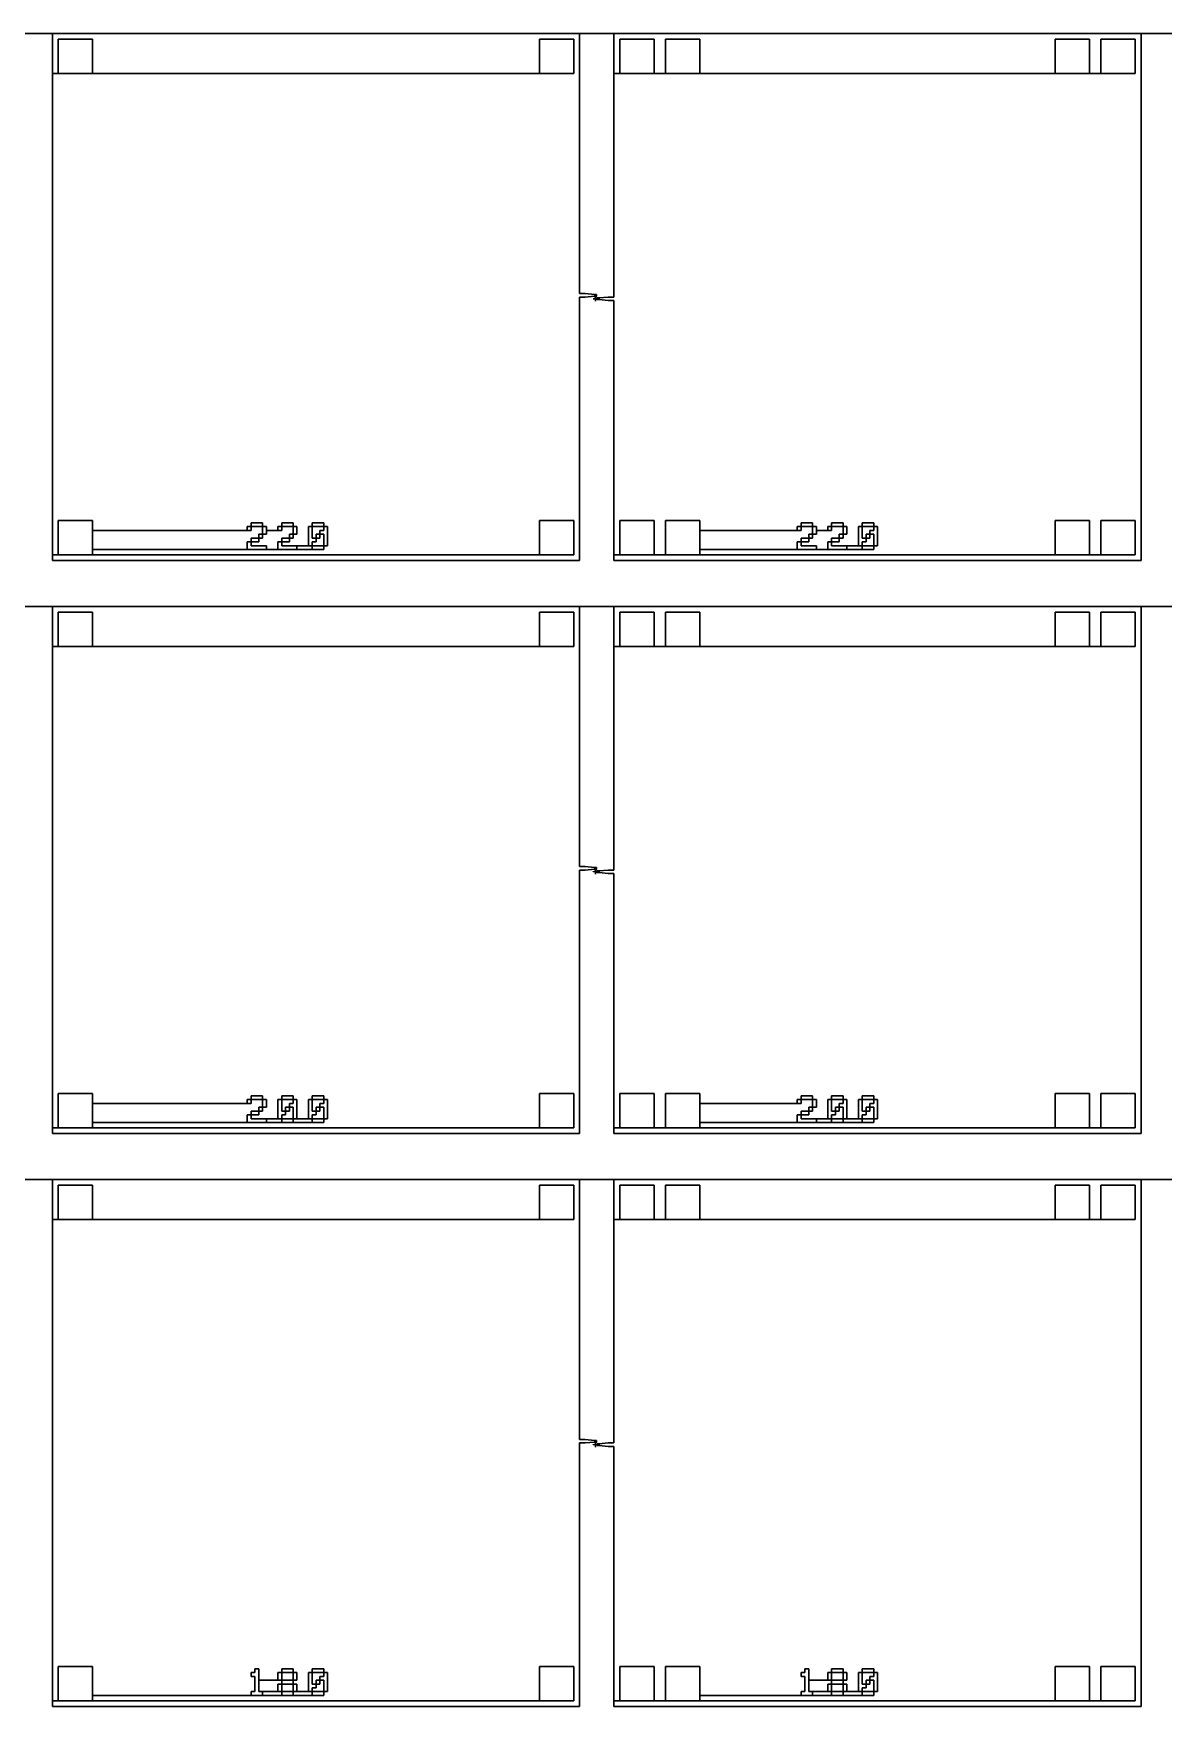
# Model space of a CAD drawing. Extents: x -10 to 10010, y -10 to 10010.
# Drawn here: x 6483 to 7470, y 3500 to 4960 of the extents above; entities that cross this region are included whole.
import ezdxf

# ---------------------------------------------------------------- set-up
doc = ezdxf.new("R2010")
doc.units = 0
for name, color, linetype in [('L100D0', 9, 'CONTINUOUS'), ('L5D0', 4, 'CONTINUOUS'), ('L6D0', 5, 'CONTINUOUS'), ('L7D0', 6, 'CONTINUOUS'), ('L8D0', 7, 'CONTINUOUS')]:
    doc.layers.add(name, color=color, linetype=linetype)

msp = doc.modelspace()

# ---------------------------------------------------------------- linework, layer by layer
at = {"layer": 'L100D0'}
for points in [[(8450, 4960), (1475, 4960)], [(6450, 4960), (6500, 4960), (6500, 4500), (6960, 4500), (6960, 4730), (6965, 4730), (6973, 4730.75), (6974.8, 4730.75), (6974.8, 4732.25), (6973, 4732.25), (6965, 4733), (6960, 4733), (6960, 4960), (6990, 4960), (6990, 4730), (6985, 4730), (6977, 4729.25), (6975.2, 4729.25), (6975.2, 4727.75), (6977, 4727.75), (6985, 4727), (6990, 4727), (6990, 4500), (7450, 4500), (7450, 4960), (7500, 4960)], [(8450, 4460), (1475, 4460)], [(6450, 4460), (6500, 4460), (6500, 4000), (6960, 4000), (6960, 4230), (6965, 4230), (6973, 4230.75), (6974.8, 4230.75), (6974.8, 4232.25), (6973, 4232.25), (6965, 4233), (6960, 4233), (6960, 4460), (6990, 4460), (6990, 4230), (6985, 4230), (6977, 4229.25), (6975.2, 4229.25), (6975.2, 4227.75), (6977, 4227.75), (6985, 4227), (6990, 4227), (6990, 4000), (7450, 4000), (7450, 4460), (7500, 4460)], [(8450, 3960), (1475, 3960)], [(6450, 3960), (6500, 3960), (6500, 3500), (6960, 3500), (6960, 3730), (6965, 3730), (6973, 3730.75), (6974.8, 3730.75), (6974.8, 3732.25), (6973, 3732.25), (6965, 3733), (6960, 3733), (6960, 3960), (6990, 3960), (6990, 3730), (6985, 3730), (6977, 3729.25), (6975.2, 3729.25), (6975.2, 3727.75), (6977, 3727.75), (6985, 3727), (6990, 3727), (6990, 3500), (7450, 3500), (7450, 3960), (7500, 3960)]]:
    msp.add_lwpolyline(points, dxfattribs=at)
for points in [[(6505, 4925), (6505, 4955), (6535, 4955), (6535, 4925)], [(6925, 4925), (6925, 4955), (6955, 4955), (6955, 4925)], [(6995, 4925), (6995, 4955), (7025, 4955), (7025, 4925)], [(7035, 4925), (7035, 4955), (7065, 4955), (7065, 4925)], [(7375, 4925), (7375, 4955), (7405, 4955), (7405, 4925)], [(7415, 4925), (7415, 4955), (7445, 4955), (7445, 4925)], [(6505, 4505), (6505, 4535), (6535, 4535), (6535, 4505)], [(6670, 4526.333), (6670, 4529.667), (6673.333, 4529.667), (6673.333, 4526.333)], [(6673.333, 4529.667), (6673.333, 4533), (6683.333, 4533), (6683.333, 4529.667)], [(6683.333, 4523), (6683.333, 4529.667), (6686.667, 4529.667), (6686.667, 4523)], [(6696.667, 4526.333), (6696.667, 4529.667), (6700, 4529.667), (6700, 4526.333)], [(6700, 4529.667), (6700, 4533), (6710, 4533), (6710, 4529.667)], [(6710, 4523), (6710, 4529.667), (6713.333, 4529.667), (6713.333, 4523)], [(6723.333, 4513), (6723.333, 4529.667), (6726.667, 4529.667), (6726.667, 4519.667), (6730, 4519.667), (6730, 4516.333), (6726.667, 4516.333), (6726.667, 4513)], [(6726.667, 4529.667), (6726.667, 4533), (6736.667, 4533), (6736.667, 4529.667)], [(6736.667, 4513), (6736.667, 4523), (6733.333, 4523), (6733.333, 4526.333), (6736.667, 4526.333), (6736.667, 4529.667), (6740, 4529.667), (6740, 4513)], [(6925, 4505), (6925, 4535), (6955, 4535), (6955, 4505)], [(6995, 4505), (6995, 4535), (7025, 4535), (7025, 4505)], [(7035, 4505), (7035, 4535), (7065, 4535), (7065, 4505)], [(7150, 4526.333), (7150, 4529.667), (7153.333, 4529.667), (7153.333, 4526.333)], [(7153.333, 4529.667), (7153.333, 4533), (7163.333, 4533), (7163.333, 4529.667)], [(7163.333, 4523), (7163.333, 4529.667), (7166.667, 4529.667), (7166.667, 4523)], [(7176.667, 4526.333), (7176.667, 4529.667), (7180, 4529.667), (7180, 4526.333)], [(7180, 4529.667), (7180, 4533), (7190, 4533), (7190, 4529.667)], [(7190, 4523), (7190, 4529.667), (7193.333, 4529.667), (7193.333, 4523)], [(7203.333, 4513), (7203.333, 4529.667), (7206.667, 4529.667), (7206.667, 4519.667), (7210, 4519.667), (7210, 4516.333), (7206.667, 4516.333), (7206.667, 4513)], [(7206.667, 4529.667), (7206.667, 4533), (7216.667, 4533), (7216.667, 4529.667)], [(7216.667, 4513), (7216.667, 4523), (7213.333, 4523), (7213.333, 4526.333), (7216.667, 4526.333), (7216.667, 4529.667), (7220, 4529.667), (7220, 4513)], [(7375, 4505), (7375, 4535), (7405, 4535), (7405, 4505)], [(7415, 4505), (7415, 4535), (7445, 4535), (7445, 4505)], [(6670, 4509.667), (6670, 4516.333), (6673.333, 4516.333), (6673.333, 4513), (6686.667, 4513), (6686.667, 4509.667)], [(6673.333, 4516.333), (6673.333, 4519.667), (6680, 4519.667), (6680, 4516.333)], [(6680, 4519.667), (6680, 4523), (6683.333, 4523), (6683.333, 4519.667)], [(6696.667, 4509.667), (6696.667, 4516.333), (6700, 4516.333), (6700, 4513), (6713.333, 4513), (6713.333, 4509.667)], [(6700, 4516.333), (6700, 4519.667), (6706.667, 4519.667), (6706.667, 4516.333)], [(6706.667, 4519.667), (6706.667, 4523), (6710, 4523), (6710, 4519.667)], [(6726.667, 4509.667), (6726.667, 4513), (6736.667, 4513), (6736.667, 4509.667)], [(6730, 4519.667), (6730, 4523), (6733.333, 4523), (6733.333, 4519.667)], [(7150, 4509.667), (7150, 4516.333), (7153.333, 4516.333), (7153.333, 4513), (7166.667, 4513), (7166.667, 4509.667)], [(7153.333, 4516.333), (7153.333, 4519.667), (7160, 4519.667), (7160, 4516.333)], [(7160, 4519.667), (7160, 4523), (7163.333, 4523), (7163.333, 4519.667)], [(7176.667, 4509.667), (7176.667, 4516.333), (7180, 4516.333), (7180, 4513), (7193.333, 4513), (7193.333, 4509.667)], [(7180, 4516.333), (7180, 4519.667), (7186.667, 4519.667), (7186.667, 4516.333)], [(7186.667, 4519.667), (7186.667, 4523), (7190, 4523), (7190, 4519.667)], [(7206.667, 4509.667), (7206.667, 4513), (7216.667, 4513), (7216.667, 4509.667)], [(7210, 4519.667), (7210, 4523), (7213.333, 4523), (7213.333, 4519.667)], [(6505, 4425), (6505, 4455), (6535, 4455), (6535, 4425)], [(6925, 4425), (6925, 4455), (6955, 4455), (6955, 4425)], [(6995, 4425), (6995, 4455), (7025, 4455), (7025, 4425)], [(7035, 4425), (7035, 4455), (7065, 4455), (7065, 4425)], [(7375, 4425), (7375, 4455), (7405, 4455), (7405, 4425)], [(7415, 4425), (7415, 4455), (7445, 4455), (7445, 4425)], [(6505, 4005), (6505, 4035), (6535, 4035), (6535, 4005)], [(6670, 4026.333), (6670, 4029.667), (6673.333, 4029.667), (6673.333, 4026.333)], [(6673.333, 4029.667), (6673.333, 4033), (6683.333, 4033), (6683.333, 4029.667)], [(6683.333, 4023), (6683.333, 4029.667), (6686.667, 4029.667), (6686.667, 4023)], [(6696.667, 4013), (6696.667, 4029.667), (6700, 4029.667), (6700, 4019.667), (6703.333, 4019.667), (6703.333, 4016.333), (6700, 4016.333), (6700, 4013)], [(6700, 4029.667), (6700, 4033), (6710, 4033), (6710, 4029.667)], [(6710, 4013), (6710, 4023), (6706.667, 4023), (6706.667, 4026.333), (6710, 4026.333), (6710, 4029.667), (6713.333, 4029.667), (6713.333, 4013)], [(6723.333, 4013), (6723.333, 4029.667), (6726.667, 4029.667), (6726.667, 4019.667), (6730, 4019.667), (6730, 4016.333), (6726.667, 4016.333), (6726.667, 4013)], [(6726.667, 4029.667), (6726.667, 4033), (6736.667, 4033), (6736.667, 4029.667)], [(6736.667, 4013), (6736.667, 4023), (6733.333, 4023), (6733.333, 4026.333), (6736.667, 4026.333), (6736.667, 4029.667), (6740, 4029.667), (6740, 4013)], [(6925, 4005), (6925, 4035), (6955, 4035), (6955, 4005)], [(6995, 4005), (6995, 4035), (7025, 4035), (7025, 4005)], [(7035, 4005), (7035, 4035), (7065, 4035), (7065, 4005)], [(7150, 4026.333), (7150, 4029.667), (7153.333, 4029.667), (7153.333, 4026.333)], [(7153.333, 4029.667), (7153.333, 4033), (7163.333, 4033), (7163.333, 4029.667)], [(7163.333, 4023), (7163.333, 4029.667), (7166.667, 4029.667), (7166.667, 4023)], [(7176.667, 4013), (7176.667, 4029.667), (7180, 4029.667), (7180, 4019.667), (7183.333, 4019.667), (7183.333, 4016.333), (7180, 4016.333), (7180, 4013)], [(7180, 4029.667), (7180, 4033), (7190, 4033), (7190, 4029.667)], [(7190, 4013), (7190, 4023), (7186.667, 4023), (7186.667, 4026.333), (7190, 4026.333), (7190, 4029.667), (7193.333, 4029.667), (7193.333, 4013)], [(7203.333, 4013), (7203.333, 4029.667), (7206.667, 4029.667), (7206.667, 4019.667), (7210, 4019.667), (7210, 4016.333), (7206.667, 4016.333), (7206.667, 4013)], [(7206.667, 4029.667), (7206.667, 4033), (7216.667, 4033), (7216.667, 4029.667)], [(7216.667, 4013), (7216.667, 4023), (7213.333, 4023), (7213.333, 4026.333), (7216.667, 4026.333), (7216.667, 4029.667), (7220, 4029.667), (7220, 4013)], [(7375, 4005), (7375, 4035), (7405, 4035), (7405, 4005)], [(7415, 4005), (7415, 4035), (7445, 4035), (7445, 4005)], [(6670, 4009.667), (6670, 4016.333), (6673.333, 4016.333), (6673.333, 4013), (6686.667, 4013), (6686.667, 4009.667)], [(6673.333, 4016.333), (6673.333, 4019.667), (6680, 4019.667), (6680, 4016.333)], [(6680, 4019.667), (6680, 4023), (6683.333, 4023), (6683.333, 4019.667)], [(6703.333, 4019.667), (6703.333, 4023), (6706.667, 4023), (6706.667, 4019.667)], [(6730, 4019.667), (6730, 4023), (6733.333, 4023), (6733.333, 4019.667)], [(7150, 4009.667), (7150, 4016.333), (7153.333, 4016.333), (7153.333, 4013), (7166.667, 4013), (7166.667, 4009.667)], [(7153.333, 4016.333), (7153.333, 4019.667), (7160, 4019.667), (7160, 4016.333)], [(7160, 4019.667), (7160, 4023), (7163.333, 4023), (7163.333, 4019.667)], [(7183.333, 4019.667), (7183.333, 4023), (7186.667, 4023), (7186.667, 4019.667)], [(7210, 4019.667), (7210, 4023), (7213.333, 4023), (7213.333, 4019.667)], [(6700, 4009.667), (6700, 4013), (6710, 4013), (6710, 4009.667)], [(6726.667, 4009.667), (6726.667, 4013), (6736.667, 4013), (6736.667, 4009.667)], [(7180, 4009.667), (7180, 4013), (7190, 4013), (7190, 4009.667)], [(7206.667, 4009.667), (7206.667, 4013), (7216.667, 4013), (7216.667, 4009.667)], [(6505, 3925), (6505, 3955), (6535, 3955), (6535, 3925)], [(6925, 3925), (6925, 3955), (6955, 3955), (6955, 3925)], [(6995, 3925), (6995, 3955), (7025, 3955), (7025, 3925)], [(7035, 3925), (7035, 3955), (7065, 3955), (7065, 3925)], [(7375, 3925), (7375, 3955), (7405, 3955), (7405, 3925)], [(7415, 3925), (7415, 3955), (7445, 3955), (7445, 3925)], [(6505, 3505), (6505, 3535), (6535, 3535), (6535, 3505)], [(6925, 3505), (6925, 3535), (6955, 3535), (6955, 3505)], [(6995, 3505), (6995, 3535), (7025, 3535), (7025, 3505)], [(7035, 3505), (7035, 3535), (7065, 3535), (7065, 3505)], [(7375, 3505), (7375, 3535), (7405, 3535), (7405, 3505)], [(7415, 3505), (7415, 3535), (7445, 3535), (7445, 3505)], [(6673.333, 3509.667), (6673.333, 3513), (6676.667, 3513), (6676.667, 3526.333), (6673.333, 3526.333), (6673.333, 3529.667), (6676.667, 3529.667), (6676.667, 3533), (6680, 3533), (6680, 3513), (6683.333, 3513), (6683.333, 3509.667)], [(6696.667, 3523), (6696.667, 3529.667), (6700, 3529.667), (6700, 3523)], [(6696.667, 3513), (6696.667, 3519.667), (6700, 3519.667), (6700, 3513)], [(6700, 3529.667), (6700, 3533), (6710, 3533), (6710, 3529.667)], [(6700, 3519.667), (6700, 3523), (6710, 3523), (6710, 3519.667)], [(6710, 3523), (6710, 3529.667), (6713.333, 3529.667), (6713.333, 3523)], [(6710, 3513), (6710, 3519.667), (6713.333, 3519.667), (6713.333, 3513)], [(6723.333, 3513), (6723.333, 3529.667), (6726.667, 3529.667), (6726.667, 3519.667), (6730, 3519.667), (6730, 3516.333), (6726.667, 3516.333), (6726.667, 3513)], [(6726.667, 3529.667), (6726.667, 3533), (6736.667, 3533), (6736.667, 3529.667)], [(6730, 3519.667), (6730, 3523), (6733.333, 3523), (6733.333, 3519.667)], [(6736.667, 3513), (6736.667, 3523), (6733.333, 3523), (6733.333, 3526.333), (6736.667, 3526.333), (6736.667, 3529.667), (6740, 3529.667), (6740, 3513)], [(7153.333, 3509.667), (7153.333, 3513), (7156.667, 3513), (7156.667, 3526.333), (7153.333, 3526.333), (7153.333, 3529.667), (7156.667, 3529.667), (7156.667, 3533), (7160, 3533), (7160, 3513), (7163.333, 3513), (7163.333, 3509.667)], [(7176.667, 3523), (7176.667, 3529.667), (7180, 3529.667), (7180, 3523)], [(7176.667, 3513), (7176.667, 3519.667), (7180, 3519.667), (7180, 3513)], [(7180, 3529.667), (7180, 3533), (7190, 3533), (7190, 3529.667)], [(7180, 3519.667), (7180, 3523), (7190, 3523), (7190, 3519.667)], [(7190, 3523), (7190, 3529.667), (7193.333, 3529.667), (7193.333, 3523)], [(7190, 3513), (7190, 3519.667), (7193.333, 3519.667), (7193.333, 3513)], [(7203.333, 3513), (7203.333, 3529.667), (7206.667, 3529.667), (7206.667, 3519.667), (7210, 3519.667), (7210, 3516.333), (7206.667, 3516.333), (7206.667, 3513)], [(7206.667, 3529.667), (7206.667, 3533), (7216.667, 3533), (7216.667, 3529.667)], [(7210, 3519.667), (7210, 3523), (7213.333, 3523), (7213.333, 3519.667)], [(7216.667, 3513), (7216.667, 3523), (7213.333, 3523), (7213.333, 3526.333), (7216.667, 3526.333), (7216.667, 3529.667), (7220, 3529.667), (7220, 3513)], [(6700, 3509.667), (6700, 3513), (6710, 3513), (6710, 3509.667)], [(6726.667, 3509.667), (6726.667, 3513), (6736.667, 3513), (6736.667, 3509.667)], [(7180, 3509.667), (7180, 3513), (7190, 3513), (7190, 3509.667)], [(7206.667, 3509.667), (7206.667, 3513), (7216.667, 3513), (7216.667, 3509.667)]]:
    msp.add_lwpolyline(points, close=True, dxfattribs=at)
at = {"layer": 'L5D0'}
for points in [[(6500, 4500), (6500, 4505), (6505, 4505), (6535, 4505), (6925, 4505), (6955, 4505), (6955, 4535), (6925, 4535), (6925, 4505), (6535, 4505), (6535, 4509.667), (6670, 4509.667), (6686.667, 4509.667), (6696.667, 4509.667), (6713.333, 4509.667), (6726.667, 4509.667), (6736.667, 4509.667), (6736.667, 4513), (6726.667, 4513), (6726.667, 4509.667), (6713.333, 4509.667), (6713.333, 4513), (6700, 4513), (6723.333, 4513), (6726.667, 4513), (6726.667, 4516.333), (6730, 4516.333), (6730, 4519.667), (6726.667, 4519.667), (6730, 4519.667), (6733.333, 4519.667), (6733.333, 4523), (6736.667, 4523), (6736.667, 4513), (6740, 4513), (6740, 4529.667), (6736.667, 4529.667), (6736.667, 4526.333), (6733.333, 4526.333), (6733.333, 4523), (6730, 4523), (6730, 4519.667), (6726.667, 4519.667), (6726.667, 4529.667), (6736.667, 4529.667), (6736.667, 4533), (6726.667, 4533), (6726.667, 4529.667), (6723.333, 4529.667), (6723.333, 4513), (6700, 4513), (6700, 4516.333), (6706.667, 4516.333), (6706.667, 4519.667), (6710, 4519.667), (6710, 4523), (6713.333, 4523), (6713.333, 4529.667), (6710, 4529.667), (6710, 4523), (6706.667, 4523), (6706.667, 4519.667), (6700, 4519.667), (6700, 4516.333), (6696.667, 4516.333), (6696.667, 4509.667), (6686.667, 4509.667), (6686.667, 4513), (6673.333, 4513), (6673.333, 4516.333), (6680, 4516.333), (6680, 4519.667), (6683.333, 4519.667), (6683.333, 4523), (6686.667, 4523), (6686.667, 4526.333), (6696.667, 4526.333), (6700, 4526.333), (6700, 4529.667), (6710, 4529.667), (6710, 4533), (6700, 4533), (6700, 4529.667), (6696.667, 4529.667), (6696.667, 4526.333), (6686.667, 4526.333), (6686.667, 4529.667), (6683.333, 4529.667), (6683.333, 4523), (6680, 4523), (6680, 4519.667), (6673.333, 4519.667), (6673.333, 4516.333), (6670, 4516.333), (6670, 4509.667), (6535, 4509.667), (6535, 4526.333), (6670, 4526.333), (6673.333, 4526.333), (6673.333, 4529.667), (6683.333, 4529.667), (6683.333, 4533), (6673.333, 4533), (6673.333, 4529.667), (6670, 4529.667), (6670, 4526.333), (6535, 4526.333), (6535, 4535), (6505, 4535), (6505, 4505), (6500, 4505), (6500, 4925), (6505, 4925), (6535, 4925), (6925, 4925), (6955, 4925), (6955, 4955), (6925, 4955), (6925, 4925), (6535, 4925), (6535, 4955), (6505, 4955), (6505, 4925), (6500, 4925), (6500, 4960), (6960, 4960), (6960, 4733), (6965, 4733), (6973, 4732.25), (6974.8, 4732.25), (6974.8, 4730.75), (6973, 4730.75), (6965, 4730), (6960, 4730), (6960, 4500)], [(6990, 4500), (6990, 4505), (6995, 4505), (7025, 4505), (7035, 4505), (7065, 4505), (7375, 4505), (7405, 4505), (7415, 4505), (7445, 4505), (7445, 4535), (7415, 4535), (7415, 4505), (7405, 4505), (7405, 4535), (7375, 4535), (7375, 4505), (7065, 4505), (7065, 4509.667), (7150, 4509.667), (7166.667, 4509.667), (7176.667, 4509.667), (7193.333, 4509.667), (7206.667, 4509.667), (7216.667, 4509.667), (7216.667, 4513), (7206.667, 4513), (7206.667, 4509.667), (7193.333, 4509.667), (7193.333, 4513), (7180, 4513), (7203.333, 4513), (7206.667, 4513), (7206.667, 4516.333), (7210, 4516.333), (7210, 4519.667), (7206.667, 4519.667), (7210, 4519.667), (7213.333, 4519.667), (7213.333, 4523), (7216.667, 4523), (7216.667, 4513), (7220, 4513), (7220, 4529.667), (7216.667, 4529.667), (7216.667, 4526.333), (7213.333, 4526.333), (7213.333, 4523), (7210, 4523), (7210, 4519.667), (7206.667, 4519.667), (7206.667, 4529.667), (7216.667, 4529.667), (7216.667, 4533), (7206.667, 4533), (7206.667, 4529.667), (7203.333, 4529.667), (7203.333, 4513), (7180, 4513), (7180, 4516.333), (7186.667, 4516.333), (7186.667, 4519.667), (7190, 4519.667), (7190, 4523), (7193.333, 4523), (7193.333, 4529.667), (7190, 4529.667), (7190, 4523), (7186.667, 4523), (7186.667, 4519.667), (7180, 4519.667), (7180, 4516.333), (7176.667, 4516.333), (7176.667, 4509.667), (7166.667, 4509.667), (7166.667, 4513), (7153.333, 4513), (7153.333, 4516.333), (7160, 4516.333), (7160, 4519.667), (7163.333, 4519.667), (7163.333, 4523), (7166.667, 4523), (7166.667, 4526.333), (7176.667, 4526.333), (7180, 4526.333), (7180, 4529.667), (7190, 4529.667), (7190, 4533), (7180, 4533), (7180, 4529.667), (7176.667, 4529.667), (7176.667, 4526.333), (7166.667, 4526.333), (7166.667, 4529.667), (7163.333, 4529.667), (7163.333, 4523), (7160, 4523), (7160, 4519.667), (7153.333, 4519.667), (7153.333, 4516.333), (7150, 4516.333), (7150, 4509.667), (7065, 4509.667), (7065, 4526.333), (7150, 4526.333), (7153.333, 4526.333), (7153.333, 4529.667), (7163.333, 4529.667), (7163.333, 4533), (7153.333, 4533), (7153.333, 4529.667), (7150, 4529.667), (7150, 4526.333), (7065, 4526.333), (7065, 4535), (7035, 4535), (7035, 4505), (7025, 4505), (7025, 4535), (6995, 4535), (6995, 4505), (6990, 4505), (6990, 4727), (6985, 4727), (6977, 4727.75), (6975.2, 4727.75), (6975.2, 4729.25), (6977, 4729.25), (6985, 4730), (6990, 4730), (6990, 4925), (6995, 4925), (7025, 4925), (7035, 4925), (7065, 4925), (7375, 4925), (7405, 4925), (7415, 4925), (7445, 4925), (7445, 4955), (7415, 4955), (7415, 4925), (7405, 4925), (7405, 4955), (7375, 4955), (7375, 4925), (7065, 4925), (7065, 4955), (7035, 4955), (7035, 4925), (7025, 4925), (7025, 4955), (6995, 4955), (6995, 4925), (6990, 4925), (6990, 4960), (7450, 4960), (7450, 4500)], [(6500, 4000), (6500, 4005), (6505, 4005), (6535, 4005), (6925, 4005), (6955, 4005), (6955, 4035), (6925, 4035), (6925, 4005), (6535, 4005), (6535, 4009.667), (6670, 4009.667), (6686.667, 4009.667), (6700, 4009.667), (6710, 4009.667), (6726.667, 4009.667), (6736.667, 4009.667), (6736.667, 4013), (6726.667, 4013), (6726.667, 4009.667), (6710, 4009.667), (6710, 4013), (6700, 4013), (6700, 4009.667), (6686.667, 4009.667), (6686.667, 4013), (6673.333, 4013), (6696.667, 4013), (6700, 4013), (6700, 4016.333), (6703.333, 4016.333), (6703.333, 4019.667), (6700, 4019.667), (6703.333, 4019.667), (6706.667, 4019.667), (6706.667, 4023), (6710, 4023), (6710, 4013), (6713.333, 4013), (6723.333, 4013), (6726.667, 4013), (6726.667, 4016.333), (6730, 4016.333), (6730, 4019.667), (6726.667, 4019.667), (6730, 4019.667), (6733.333, 4019.667), (6733.333, 4023), (6736.667, 4023), (6736.667, 4013), (6740, 4013), (6740, 4029.667), (6736.667, 4029.667), (6736.667, 4026.333), (6733.333, 4026.333), (6733.333, 4023), (6730, 4023), (6730, 4019.667), (6726.667, 4019.667), (6726.667, 4029.667), (6736.667, 4029.667), (6736.667, 4033), (6726.667, 4033), (6726.667, 4029.667), (6723.333, 4029.667), (6723.333, 4013), (6713.333, 4013), (6713.333, 4029.667), (6710, 4029.667), (6710, 4026.333), (6706.667, 4026.333), (6706.667, 4023), (6703.333, 4023), (6703.333, 4019.667), (6700, 4019.667), (6700, 4029.667), (6710, 4029.667), (6710, 4033), (6700, 4033), (6700, 4029.667), (6696.667, 4029.667), (6696.667, 4013), (6673.333, 4013), (6673.333, 4016.333), (6680, 4016.333), (6680, 4019.667), (6683.333, 4019.667), (6683.333, 4023), (6686.667, 4023), (6686.667, 4029.667), (6683.333, 4029.667), (6683.333, 4023), (6680, 4023), (6680, 4019.667), (6673.333, 4019.667), (6673.333, 4016.333), (6670, 4016.333), (6670, 4009.667), (6535, 4009.667), (6535, 4026.333), (6670, 4026.333), (6673.333, 4026.333), (6673.333, 4029.667), (6683.333, 4029.667), (6683.333, 4033), (6673.333, 4033), (6673.333, 4029.667), (6670, 4029.667), (6670, 4026.333), (6535, 4026.333), (6535, 4035), (6505, 4035), (6505, 4005), (6500, 4005), (6500, 4425), (6505, 4425), (6535, 4425), (6925, 4425), (6955, 4425), (6955, 4455), (6925, 4455), (6925, 4425), (6535, 4425), (6535, 4455), (6505, 4455), (6505, 4425), (6500, 4425), (6500, 4460), (6960, 4460), (6960, 4233), (6965, 4233), (6973, 4232.25), (6974.8, 4232.25), (6974.8, 4230.75), (6973, 4230.75), (6965, 4230), (6960, 4230), (6960, 4000)], [(6990, 4000), (6990, 4005), (6995, 4005), (7025, 4005), (7035, 4005), (7065, 4005), (7375, 4005), (7405, 4005), (7415, 4005), (7445, 4005), (7445, 4035), (7415, 4035), (7415, 4005), (7405, 4005), (7405, 4035), (7375, 4035), (7375, 4005), (7065, 4005), (7065, 4009.667), (7150, 4009.667), (7166.667, 4009.667), (7180, 4009.667), (7190, 4009.667), (7206.667, 4009.667), (7216.667, 4009.667), (7216.667, 4013), (7206.667, 4013), (7206.667, 4009.667), (7190, 4009.667), (7190, 4013), (7180, 4013), (7180, 4009.667), (7166.667, 4009.667), (7166.667, 4013), (7153.333, 4013), (7176.667, 4013), (7180, 4013), (7180, 4016.333), (7183.333, 4016.333), (7183.333, 4019.667), (7180, 4019.667), (7183.333, 4019.667), (7186.667, 4019.667), (7186.667, 4023), (7190, 4023), (7190, 4013), (7193.333, 4013), (7203.333, 4013), (7206.667, 4013), (7206.667, 4016.333), (7210, 4016.333), (7210, 4019.667), (7206.667, 4019.667), (7210, 4019.667), (7213.333, 4019.667), (7213.333, 4023), (7216.667, 4023), (7216.667, 4013), (7220, 4013), (7220, 4029.667), (7216.667, 4029.667), (7216.667, 4026.333), (7213.333, 4026.333), (7213.333, 4023), (7210, 4023), (7210, 4019.667), (7206.667, 4019.667), (7206.667, 4029.667), (7216.667, 4029.667), (7216.667, 4033), (7206.667, 4033), (7206.667, 4029.667), (7203.333, 4029.667), (7203.333, 4013), (7193.333, 4013), (7193.333, 4029.667), (7190, 4029.667), (7190, 4026.333), (7186.667, 4026.333), (7186.667, 4023), (7183.333, 4023), (7183.333, 4019.667), (7180, 4019.667), (7180, 4029.667), (7190, 4029.667), (7190, 4033), (7180, 4033), (7180, 4029.667), (7176.667, 4029.667), (7176.667, 4013), (7153.333, 4013), (7153.333, 4016.333), (7160, 4016.333), (7160, 4019.667), (7163.333, 4019.667), (7163.333, 4023), (7166.667, 4023), (7166.667, 4029.667), (7163.333, 4029.667), (7163.333, 4023), (7160, 4023), (7160, 4019.667), (7153.333, 4019.667), (7153.333, 4016.333), (7150, 4016.333), (7150, 4009.667), (7065, 4009.667), (7065, 4026.333), (7150, 4026.333), (7153.333, 4026.333), (7153.333, 4029.667), (7163.333, 4029.667), (7163.333, 4033), (7153.333, 4033), (7153.333, 4029.667), (7150, 4029.667), (7150, 4026.333), (7065, 4026.333), (7065, 4035), (7035, 4035), (7035, 4005), (7025, 4005), (7025, 4035), (6995, 4035), (6995, 4005), (6990, 4005), (6990, 4227), (6985, 4227), (6977, 4227.75), (6975.2, 4227.75), (6975.2, 4229.25), (6977, 4229.25), (6985, 4230), (6990, 4230), (6990, 4425), (6995, 4425), (7025, 4425), (7035, 4425), (7065, 4425), (7375, 4425), (7405, 4425), (7415, 4425), (7445, 4425), (7445, 4455), (7415, 4455), (7415, 4425), (7405, 4425), (7405, 4455), (7375, 4455), (7375, 4425), (7065, 4425), (7065, 4455), (7035, 4455), (7035, 4425), (7025, 4425), (7025, 4455), (6995, 4455), (6995, 4425), (6990, 4425), (6990, 4460), (7450, 4460), (7450, 4000)], [(6500, 3500), (6500, 3505), (6505, 3505), (6535, 3505), (6925, 3505), (6955, 3505), (6955, 3535), (6925, 3535), (6925, 3505), (6535, 3505), (6535, 3509.667), (6673.333, 3509.667), (6683.333, 3509.667), (6700, 3509.667), (6710, 3509.667), (6726.667, 3509.667), (6736.667, 3509.667), (6736.667, 3513), (6726.667, 3513), (6726.667, 3509.667), (6710, 3509.667), (6710, 3513), (6700, 3513), (6700, 3509.667), (6683.333, 3509.667), (6683.333, 3513), (6680, 3513), (6696.667, 3513), (6700, 3513), (6710, 3513), (6713.333, 3513), (6723.333, 3513), (6726.667, 3513), (6726.667, 3516.333), (6730, 3516.333), (6730, 3519.667), (6726.667, 3519.667), (6730, 3519.667), (6733.333, 3519.667), (6733.333, 3523), (6736.667, 3523), (6736.667, 3513), (6740, 3513), (6740, 3529.667), (6736.667, 3529.667), (6736.667, 3526.333), (6733.333, 3526.333), (6733.333, 3523), (6730, 3523), (6730, 3519.667), (6726.667, 3519.667), (6726.667, 3529.667), (6736.667, 3529.667), (6736.667, 3533), (6726.667, 3533), (6726.667, 3529.667), (6723.333, 3529.667), (6723.333, 3513), (6713.333, 3513), (6713.333, 3519.667), (6710, 3519.667), (6710, 3513), (6700, 3513), (6700, 3519.667), (6710, 3519.667), (6710, 3523), (6700, 3523), (6700, 3519.667), (6696.667, 3519.667), (6696.667, 3513), (6680, 3513), (6680, 3523), (6696.667, 3523), (6700, 3523), (6710, 3523), (6713.333, 3523), (6713.333, 3529.667), (6710, 3529.667), (6710, 3523), (6700, 3523), (6700, 3529.667), (6710, 3529.667), (6710, 3533), (6700, 3533), (6700, 3529.667), (6696.667, 3529.667), (6696.667, 3523), (6680, 3523), (6680, 3533), (6676.667, 3533), (6676.667, 3529.667), (6673.333, 3529.667), (6673.333, 3526.333), (6676.667, 3526.333), (6676.667, 3513), (6673.333, 3513), (6673.333, 3509.667), (6535, 3509.667), (6535, 3535), (6505, 3535), (6505, 3505), (6500, 3505), (6500, 3925), (6505, 3925), (6535, 3925), (6925, 3925), (6955, 3925), (6955, 3955), (6925, 3955), (6925, 3925), (6535, 3925), (6535, 3955), (6505, 3955), (6505, 3925), (6500, 3925), (6500, 3960), (6960, 3960), (6960, 3733), (6965, 3733), (6973, 3732.25), (6974.8, 3732.25), (6974.8, 3730.75), (6973, 3730.75), (6965, 3730), (6960, 3730), (6960, 3500)], [(6990, 3500), (6990, 3505), (6995, 3505), (7025, 3505), (7035, 3505), (7065, 3505), (7375, 3505), (7405, 3505), (7415, 3505), (7445, 3505), (7445, 3535), (7415, 3535), (7415, 3505), (7405, 3505), (7405, 3535), (7375, 3535), (7375, 3505), (7065, 3505), (7065, 3509.667), (7153.333, 3509.667), (7163.333, 3509.667), (7180, 3509.667), (7190, 3509.667), (7206.667, 3509.667), (7216.667, 3509.667), (7216.667, 3513), (7206.667, 3513), (7206.667, 3509.667), (7190, 3509.667), (7190, 3513), (7180, 3513), (7180, 3509.667), (7163.333, 3509.667), (7163.333, 3513), (7160, 3513), (7176.667, 3513), (7180, 3513), (7190, 3513), (7193.333, 3513), (7203.333, 3513), (7206.667, 3513), (7206.667, 3516.333), (7210, 3516.333), (7210, 3519.667), (7206.667, 3519.667), (7210, 3519.667), (7213.333, 3519.667), (7213.333, 3523), (7216.667, 3523), (7216.667, 3513), (7220, 3513), (7220, 3529.667), (7216.667, 3529.667), (7216.667, 3526.333), (7213.333, 3526.333), (7213.333, 3523), (7210, 3523), (7210, 3519.667), (7206.667, 3519.667), (7206.667, 3529.667), (7216.667, 3529.667), (7216.667, 3533), (7206.667, 3533), (7206.667, 3529.667), (7203.333, 3529.667), (7203.333, 3513), (7193.333, 3513), (7193.333, 3519.667), (7190, 3519.667), (7190, 3513), (7180, 3513), (7180, 3519.667), (7190, 3519.667), (7190, 3523), (7180, 3523), (7180, 3519.667), (7176.667, 3519.667), (7176.667, 3513), (7160, 3513), (7160, 3523), (7176.667, 3523), (7180, 3523), (7190, 3523), (7193.333, 3523), (7193.333, 3529.667), (7190, 3529.667), (7190, 3523), (7180, 3523), (7180, 3529.667), (7190, 3529.667), (7190, 3533), (7180, 3533), (7180, 3529.667), (7176.667, 3529.667), (7176.667, 3523), (7160, 3523), (7160, 3533), (7156.667, 3533), (7156.667, 3529.667), (7153.333, 3529.667), (7153.333, 3526.333), (7156.667, 3526.333), (7156.667, 3513), (7153.333, 3513), (7153.333, 3509.667), (7065, 3509.667), (7065, 3535), (7035, 3535), (7035, 3505), (7025, 3505), (7025, 3535), (6995, 3535), (6995, 3505), (6990, 3505), (6990, 3727), (6985, 3727), (6977, 3727.75), (6975.2, 3727.75), (6975.2, 3729.25), (6977, 3729.25), (6985, 3730), (6990, 3730), (6990, 3925), (6995, 3925), (7025, 3925), (7035, 3925), (7065, 3925), (7375, 3925), (7405, 3925), (7415, 3925), (7445, 3925), (7445, 3955), (7415, 3955), (7415, 3925), (7405, 3925), (7405, 3955), (7375, 3955), (7375, 3925), (7065, 3925), (7065, 3955), (7035, 3955), (7035, 3925), (7025, 3925), (7025, 3955), (6995, 3955), (6995, 3925), (6990, 3925), (6990, 3960), (7450, 3960), (7450, 3500)]]:
    msp.add_lwpolyline(points, close=True, dxfattribs=at)
at = {"layer": 'L6D0'}
for points in [[(6973.79, 4726.35), (6973.79, 4728.35), (6971.79, 4728.35), (6971.79, 4728.57), (6973.79, 4728.57), (6973.79, 4731.55), (6974.01, 4731.55), (6974.01, 4728.57), (6976.09, 4728.57), (6976.09, 4728.35), (6974.01, 4728.35), (6974.01, 4726.35)], [(6973.8, 4226.35), (6973.8, 4228.35), (6971.8, 4228.35), (6971.8, 4228.55), (6973.8, 4228.55), (6973.8, 4231.55), (6974, 4231.55), (6974, 4228.55), (6976.1, 4228.55), (6976.1, 4228.35), (6974, 4228.35), (6974, 4226.35)], [(6973.81, 3726.35), (6973.81, 3728.35), (6971.81, 3728.35), (6971.81, 3728.53), (6973.81, 3728.53), (6973.81, 3731.55), (6973.99, 3731.55), (6973.99, 3728.53), (6976.11, 3728.53), (6976.11, 3728.35), (6973.99, 3728.35), (6973.99, 3726.35)]]:
    msp.add_lwpolyline(points, close=True, dxfattribs=at)
at = {"layer": 'L7D0'}
for points in [[(6973.79, 4731.55), (6973.79, 4732.25), (6974.01, 4732.25), (6974.01, 4731.55)], [(6976.09, 4728.35), (6976.09, 4728.57), (6976.79, 4728.57), (6976.79, 4728.35)], [(6973.8, 4231.55), (6973.8, 4232.25), (6974, 4232.25), (6974, 4231.55)], [(6976.1, 4228.35), (6976.1, 4228.55), (6976.8, 4228.55), (6976.8, 4228.35)], [(6973.81, 3731.55), (6973.81, 3732.25), (6973.99, 3732.25), (6973.99, 3731.55)], [(6976.11, 3728.35), (6976.11, 3728.53), (6976.81, 3728.53), (6976.81, 3728.35)]]:
    msp.add_lwpolyline(points, close=True, dxfattribs=at)
at = {"layer": 'L8D0'}
for points in [[(6973.3, 4730), (6973.3, 4732.25), (6974.4, 4732.25), (6974.4, 4730)], [(6974.75, 4727.95), (6974.75, 4729.05), (6977, 4729.05), (6977, 4727.95)], [(6973.3, 4230), (6973.3, 4232.25), (6974.4, 4232.25), (6974.4, 4230)], [(6974.75, 4227.95), (6974.75, 4229.05), (6977, 4229.05), (6977, 4227.95)], [(6973.3, 3730), (6973.3, 3732.25), (6974.4, 3732.25), (6974.4, 3730)], [(6974.75, 3727.95), (6974.75, 3729.05), (6977, 3729.05), (6977, 3727.95)]]:
    msp.add_lwpolyline(points, close=True, dxfattribs=at)

doc.saveas('drawing.dxf')
